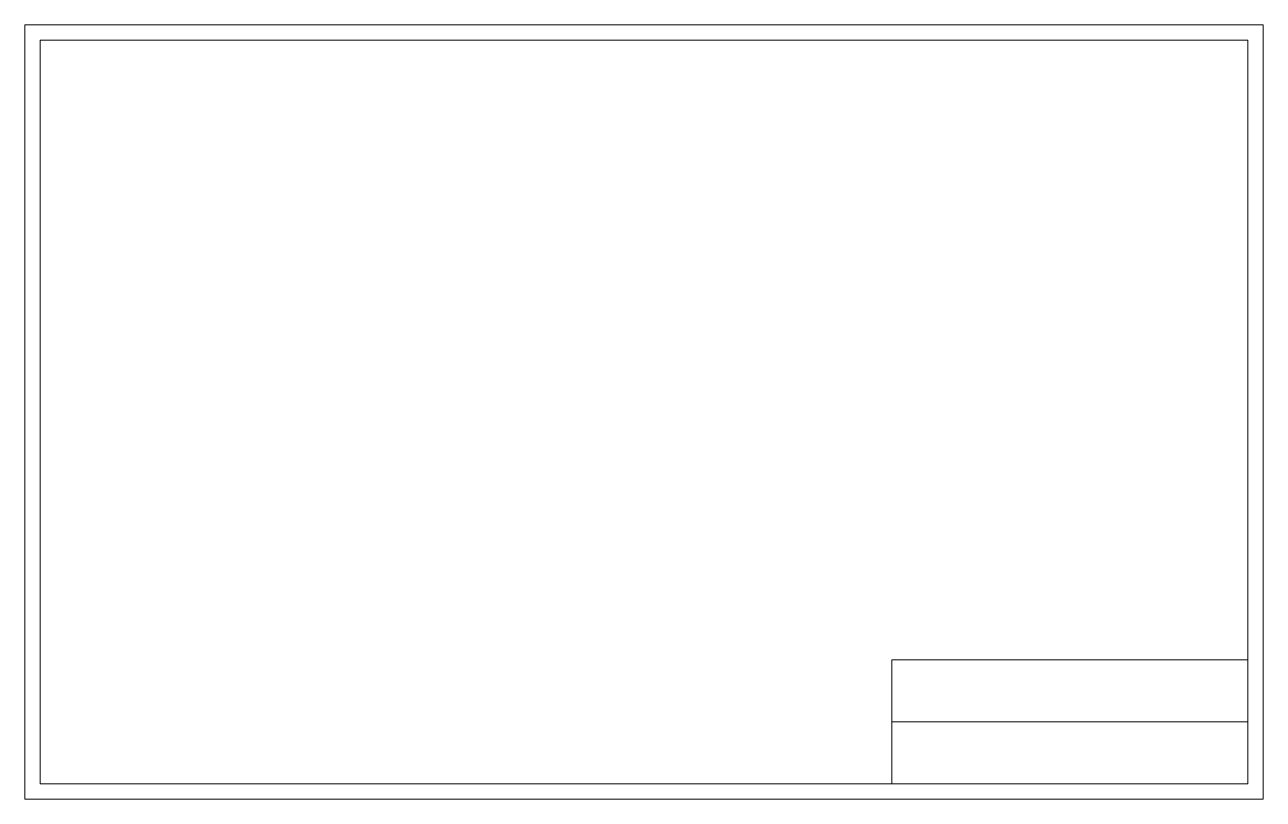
# Model space of a CAD drawing. Header units: metres. Extents: x 0 to 800, y 0 to 500.
import ezdxf

# ---------------------------------------------------------------- set-up
doc = ezdxf.new("R2010")
doc.units = ezdxf.units.M
doc.layers.get('0').update_dxf_attribs({"lineweight": 0, "plot": 0})
doc.styles.add('KOR', font='NanumGothic.ttf')

# ---------------------------------------------------------------- blocks, each defined once
blk = doc.blocks.new('SHEET_K')
for points in [[(0, 0), (800, 0), (800, 500), (0, 500)], [(10, 10), (790, 10), (790, 490), (10, 490)], [(560, 10), (790, 10), (790, 90), (560, 90)], [(560, 50), (790, 50), (790, 90), (560, 90)]]:
    blk.add_lwpolyline(points, close=True)
at = {"style": 'KOR'}
for tag, p in [('TITLE', (570, 65)), ('NO', (570, 25))]:
    blk.add_attdef(tag, p, '', height=12, dxfattribs=at)

msp = doc.modelspace()

# ---------------------------------------------------------------- block references
msp.add_blockref('SHEET_K', (0, 0))

doc.saveas('drawing.dxf')
